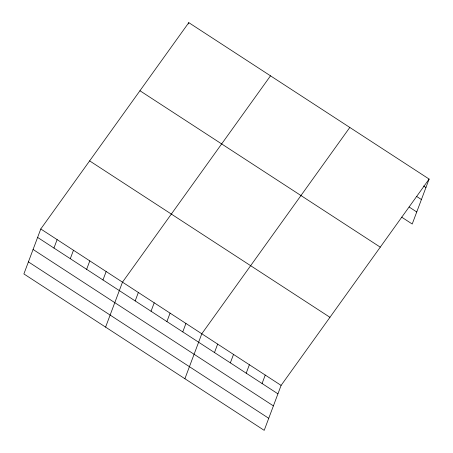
<?xml version="1.0" encoding="UTF-8"?>
<svg xmlns="http://www.w3.org/2000/svg" width="453" height="453" viewBox="0 0 453 453"><rect width="100%" height="100%" fill="white"/><g stroke="black" fill="none" stroke-linecap="round" stroke-linejoin="round"><path stroke-width="0.68" d="M40.781 228.98L23.884 273.935L264.207 430.35L281.103 385.395L429.116 179.065L188.793 22.65L40.781 228.98L281.103 385.395M53.952 248.051L57.123 239.614M70.294 258.691L73.465 250.254M86.636 269.325L89.807 260.888M188.306 23.947L188.793 22.65M102.978 279.96L106.149 271.528M105.594 327.117L122.491 282.162L270.503 75.832M135.181 300.922L138.352 292.485M151.042 311.245L154.213 302.808M166.902 321.568L170.073 313.131M182.763 331.89L185.934 323.453M184.898 378.731L201.795 333.782L349.812 127.446M214.484 352.536L217.655 344.104M230.345 362.864L233.516 354.427M246.206 373.187L249.376 364.75M262.072 383.51L265.237 375.073M429.116 179.065L412.219 224.02L401.647 217.14M423.595 185.973L425.945 187.502M416.72 196.494L421.42 199.552M409.116 206.998L416.749 211.97M139.949 90.742L380.271 247.157M89.626 160.889L329.948 317.31M37.61 237.417L277.932 393.833M33.08 249.467L273.402 405.882M28.409 261.885L268.737 418.3"/></g></svg>
